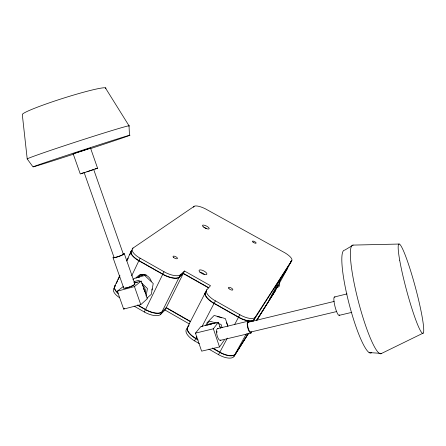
<?xml version="1.0" encoding="UTF-8"?>
<svg xmlns="http://www.w3.org/2000/svg" width="446" height="446" viewBox="0 0 446 446"><rect width="100%" height="100%" fill="white"/><g stroke="black" fill="none" stroke-linecap="round" stroke-linejoin="round"><path stroke-width="0.67" d="M146.093 296.049L147.436 288.506L141.672 283.048M291.835 260.464L291.974 260.079A11.334 3.451 28.3 0 0 285.133 252.943L205.377 208.817A11.178 3.373 26.3 0 0 194.506 206.102L132.529 248.416A14.099 5.324 25 0 0 138.678 257.359L165.472 272.545A14.116 5.374 25.8 0 0 179.816 275.176L184.499 271.017L210.501 285.702L206.47 290.268A14.222 5.469 27.6 0 0 213.924 300.007L241.358 315.562A14.294 5.503 28.5 0 0 254.883 317.663L291.835 260.464L252.949 321.566M256.601 320.668L275.634 290.067A11.178 3.858 28.5 0 0 275.65 289.51M274.362 292.515L274.535 292.085A11.167 3.886 28.6 0 0 274.552 291.522M114.622 286.46L119.879 275.26M126.592 260.955L130.973 251.628M114.6 287.191L115.403 285.485L114.884 286.003A13.859 5.921 24.7 0 0 117.978 293.379M116.384 283.4L117.543 280.919M118.129 279.681L119.874 275.962M127.149 260.47L128.314 257.989M129.769 254.889L131.804 250.552L131.308 251.009A14.082 5.369 25 0 0 137.435 259.985L164.184 275.16A14.099 5.419 25.8 0 0 178.534 277.758L183.234 273.554L208.594 287.893M132.468 249.141L133.019 247.965M131.67 275.901L138.834 260.826M184.499 271.017L183.351 273.326L178.651 277.524A14.105 5.413 25.8 0 1 164.301 274.926L138.946 260.587L140.077 258.201M193.597 207.267L194.06 206.314M190.464 321.722L166.163 307.818L165.053 310.048L160.097 314.848A13.859 6.01 25.6 0 1 145.764 312.769L144.309 311.988L145.435 309.691L137.624 305.209M179.125 277.351L161.954 311.888L161.34 312.356A13.876 5.971 25.7 0 1 147.002 310.243L145.547 309.463L162.706 274.374M162.818 274.134L163.983 271.753M160.716 314.374L161.842 312.111L166.274 307.595L183.234 273.554M179.242 277.117L180.407 274.775M186.857 328.646L189.032 325.435M206.821 289.722L205.154 292.838A14.205 5.508 27.7 0 0 212.569 302.617L239.965 318.16A14.278 5.542 28.5 0 0 253.495 320.228L255.329 317.173M199.362 343.643L194.573 340.895L195.761 338.609L194.35 337.739A13.971 6.077 27.8 0 1 187.342 327.559L205.506 292.292L206.431 291.277M197.678 339.412L195.878 338.38L196.837 336.54M201.927 326.745L214.013 303.481M253.623 319.994A14.278 5.542 28.5 0 1 240.093 317.92L214.136 303.247L215.368 300.877M248.461 333.575L233.548 357.006A14.032 6.149 28.8 0 1 219.995 355.451L218.518 354.659L219.733 352.379L212.541 348.248M234.886 354.537A14.049 6.105 28.7 0 1 221.339 352.948L219.856 352.15L227.36 338.113M234.54 324.677L238.459 317.351M238.582 317.117L239.848 314.753M234.027 356.449L248.249 333.619M219.733 352.379L221.216 353.176A14.049 6.11 28.7 0 0 234.763 354.76L246.315 333.798M186.567 329.209L186.183 329.823A13.96 6.11 27.8 0 0 193.163 340.025L194.573 340.895M235.365 353.979L248.361 333.407M256.528 320.473L275.466 290.491L290.948 261.969A11.323 3.479 28.3 0 0 290.937 261.456M256.422 320.674L275.366 290.675M278.432 285.05L269.334 299.405L278.577 282.435L287.218 268.932M220.369 328.178L218.373 322.257L200.834 326.561L195.46 333.151L201.62 351.158L219.516 346.949L224.355 340.019M195.46 333.151L213.372 328.791L218.373 322.257M206.671 323.183L214.141 315.439L225.364 318.583L227.951 326.294M205.299 325.58L209.575 321.148L216.566 323.121M114.332 287.759L113.814 288.278A13.843 5.954 24.7 0 0 119.55 297.699M131.916 250.317L131.419 250.775A14.082 5.363 25 0 0 137.546 259.745L138.946 260.587M123.319 286.477L117.337 291.177L123.676 309.089L140.78 304.635L147.336 298.753L141.176 281.091L134.469 282.903M146.935 298.184L151.289 294.293L153.223 283.522L144.755 275.505L134.424 278.321L132.886 279.53M123.676 309.089L124.663 308.242M97.574 168.22L80.28 173.973L73.161 153.798L90.549 148.128L97.574 168.22L94.998 168.978M117.337 291.177L134.452 286.577L141.176 281.091M127.216 287.804L127.589 287.503A4.917 0.814 -19.6 0 1 126.536 287.754M123.313 254.047L93.699 169.513L86.909 171.844M161.842 312.111L161.223 312.579A13.876 5.976 25.7 0 1 146.89 310.472L145.435 309.691M399.187 244.046L353.143 245.088L344.747 250.128A53.124 8.797 75.5 0 0 349.285 304.546A53.124 8.797 75.5 0 0 371.535 352.719M369.087 352.552L381.586 353.422L423.17 333.117M90.549 148.128L89.022 148.674M81.122 173.617L83.474 172.786M88.514 148.847L86.245 149.611M83.474 150.531L85.615 149.823M82.911 150.715L79.572 151.802M79.02 151.98L73.161 153.798M85.019 172.44L84.188 172.674L114.037 257.392M134.185 281.565L138.79 280.317L140.234 281.682M334.428 296.98L347.016 293.908M217.531 328.613L248.048 321.204M248.305 322.241L334.143 301.429M250.702 332.036L336.747 311.531M220.346 340.359L250.953 333.078M339.172 315.355L351.81 312.362M218.479 323.657L221.021 324.376L222.125 327.654M183.351 273.326L208.711 287.664M140.585 274.407L142.391 275.438M166.274 307.595L190.576 321.499M165.053 310.048L189.321 323.947M137.736 304.975L145.547 309.463M212.664 348.019L219.856 352.15M195.761 338.609L198.158 339.986M134.112 306.129L144.309 311.988M208.94 349.151L218.518 354.659M214.136 303.247L212.692 302.377A14.205 5.508 27.7 0 1 205.272 292.604M195.878 338.38L194.467 337.51A13.977 6.071 27.8 0 1 187.459 327.336M105.646 88.67A43.819 3.25 -17.6 0 0 66.287 97.284A43.819 3.25 -17.6 0 0 22.3 114.511L27.217 158.966L33.004 166.893M105.379 87.868L129.011 125.75L129.474 135.3M113.05 257.749L123.771 288.161M134.452 286.577L140.78 304.635M124.295 253.696L134.921 284.03M213.372 328.791L219.516 346.949M27.217 158.966A53.726 1.137 -18 0 1 81.919 140.005A53.726 1.137 -18 0 1 128.933 126.084M73.841 154.076A50.944 0.507 -18.1 0 1 40.575 164.139A50.944 0.507 -18.1 0 1 121.546 137.658A50.944 0.507 -18.1 0 1 90.298 148.696M123.001 253.991A4.951 0.624 -19.2 0 1 119.249 256.182A4.951 0.624 -19.2 0 1 114.053 257.219M123.18 253.696A5.999 0.753 -19.2 0 1 122.828 254.844A5.999 0.753 -19.2 0 1 115.581 257.459A5.999 0.753 -19.2 0 1 113.474 257.197M134.519 283.907A5.965 0.987 -19.6 0 1 130.115 286.873A5.965 0.987 -19.6 0 1 123.771 287.887M133.962 284.609A4.917 0.814 -19.6 0 1 133.661 284.933M133.064 285.334A4.917 0.814 -19.6 0 1 131.163 286.265M129.992 286.733A4.917 0.814 -19.6 0 1 128.771 287.152M125.672 287.893A4.917 0.814 -19.6 0 1 125.064 287.91M143.378 288.317A9.321 8.385 49.4 0 1 144.13 289.972M144.314 290.541A9.321 8.385 49.4 0 1 144.565 291.712M133.845 282.675A9.288 8.363 49.4 0 1 137.229 282.48M142.508 285.083A9.288 8.363 49.4 0 1 145.53 293.741M137.953 277.674A9.951 8.992 49.4 0 1 139.615 277.027M152.142 288.885A9.951 8.992 49.4 0 1 151.846 290.067M138.121 277.496A9.868 8.931 49.4 0 1 146.288 274.965M381.586 353.422A56.135 8.669 75.4 0 1 358.634 302.41A56.135 8.669 75.4 0 1 353.143 245.088M339.529 314.865A9.489 1.817 75.7 0 1 335.058 306.753A9.489 1.817 75.7 0 1 334.963 297.17M251.031 331.752A5.045 1.5 76.5 0 1 248.054 327.576A5.045 1.5 76.5 0 1 248.717 322.302M251.628 332.002A6.116 1.823 76.5 0 1 249.091 331.372A6.116 1.823 76.5 0 1 247.218 323.718A6.116 1.823 76.5 0 1 249.119 321.756M220.798 340.003A6.043 2.024 76.9 0 1 216.979 335.063A6.043 2.024 76.9 0 1 218.083 328.674M216.957 332.454A4.984 1.672 76.9 0 1 216.973 331.378M208.516 324.905A9.461 8.591 39.5 0 1 209.62 324.554M210.189 324.437A9.461 8.591 39.5 0 1 211.365 324.309M206.894 325.402A9.427 8.569 39.5 0 1 214.515 323.534M219.778 326.539A9.427 8.569 39.5 0 1 220.915 327.994M217.174 316.738A10.102 9.21 39.4 0 1 221.562 317.825M226.295 322.296A10.102 9.21 39.4 0 1 227.516 325.948M204.09 227.432A3.746 1.199 26.4 0 1 206.643 228.714M200.037 272.211A4.337 1.606 26.9 0 1 204.731 274.563M275.55 289.694A11.178 3.863 28.5 0 1 275.533 290.251M138.829 277.011A8.691 7.877 49.7 0 1 140.211 274.418M135.997 278.282A8.797 7.956 49.7 0 1 144.136 274.636A8.797 7.956 49.7 0 1 151.317 281.27M118.084 293.145A13.859 5.915 24.7 0 1 114.99 285.774M290.837 261.64A11.323 3.479 28.3 0 1 290.848 262.159M278.917 282.089A20.494 6.935 28.3 0 1 275.706 287.664M277.68 285.15A19.635 6.645 28.3 0 1 276.804 285.975M280.629 279.285A19.68 6.534 28.2 0 1 279.408 281.186M399.688 260.185A46.194 4.65 75 0 0 421.788 332.688A46.194 4.65 75 0 0 411.351 273.175A46.194 4.65 75 0 0 399.688 260.185M229.049 288.724A2.459 0.909 27.8 0 0 232.762 289.906A2.459 0.909 27.8 0 0 230.052 287.475A2.459 0.909 27.8 0 0 229.049 288.724M203.337 226.869A3.752 1.193 26.4 0 0 209.074 228.859A3.752 1.193 26.4 0 0 205.054 225.442A3.752 1.193 26.4 0 0 203.337 226.869M200.098 272.261A4.343 1.594 26.9 0 0 206.749 274.401A4.343 1.594 26.9 0 0 202.105 270.204A4.343 1.594 26.9 0 0 200.098 272.261M173.55 257.392A2.442 0.892 25.9 0 0 177.341 258.63A2.442 0.892 25.9 0 0 174.826 256.316A2.442 0.892 25.9 0 0 173.55 257.392M253.044 242.1A2.04 0.624 27.6 0 0 256.088 243.159A2.04 0.624 27.6 0 0 253.78 241.258A2.04 0.624 27.6 0 0 253.044 242.1"/></g></svg>
